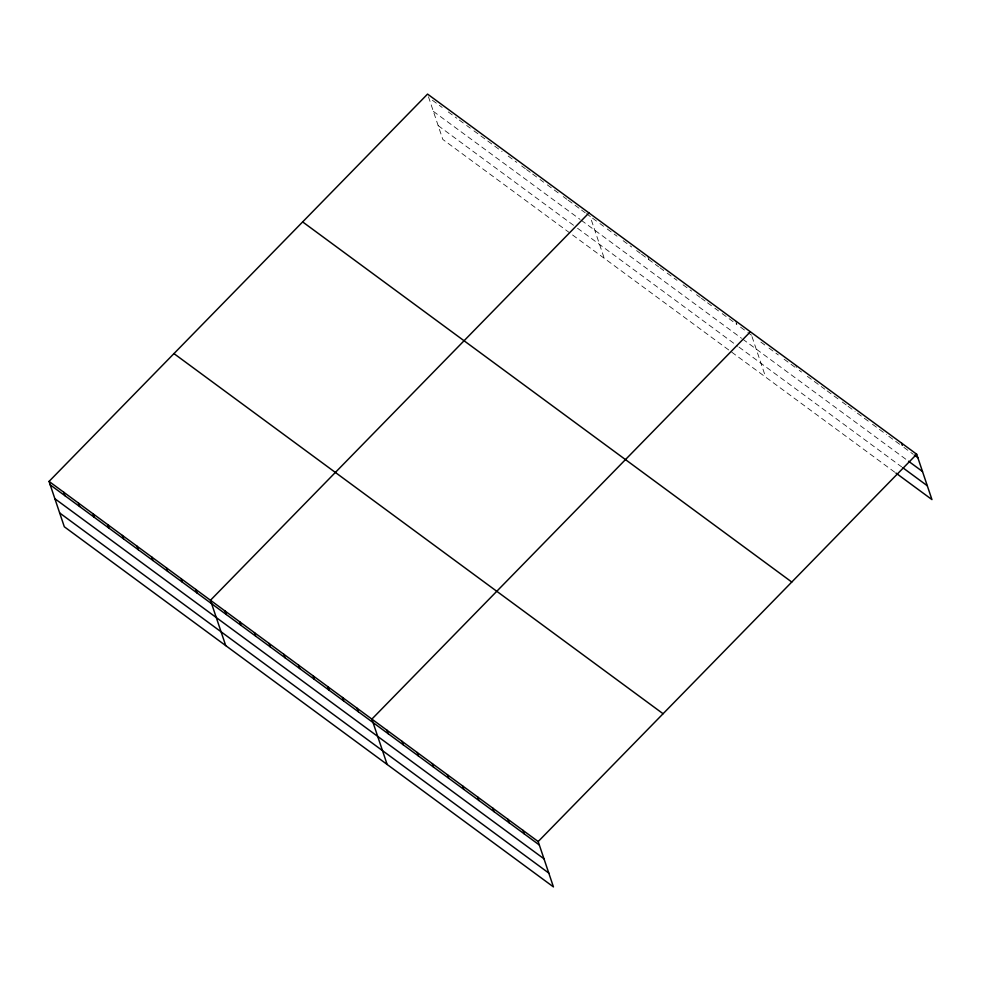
<?xml version="1.0" encoding="UTF-8"?>
<svg xmlns="http://www.w3.org/2000/svg" width="981" height="981" viewBox="0 0 981 981"><rect width="100%" height="100%" fill="white"/><g stroke="black" fill="none" stroke-linecap="round" stroke-linejoin="round"><path stroke-width="0.74" stroke-dasharray="4.91 3.68" d="M432.388 100.246L442.173 107.456M448.28 111.957L456.839 118.26M459.292 120.062L465.399 124.562M466.625 125.458L470.291 128.155M473.958 130.865L502.088 151.565M508.207 156.065L516.766 162.368M521.647 165.973L525.326 168.671M526.539 169.578L530.218 172.276M532.658 174.078L538.777 178.579M539.991 179.474L543.658 182.184M547.337 184.882L558.336 192.987M563.229 196.58L566.895 199.29M568.122 200.185L580.347 209.186M581.574 210.093L585.24 212.791M586.466 213.686L590.133 216.396L604.235 258.297M592.573 218.187L598.692 222.699M599.918 223.594L603.585 226.292M607.251 229.002L617.037 236.2M623.143 240.701L631.703 247.004M636.595 250.609L640.262 253.306M641.488 254.202L658.607 266.807M659.833 267.715L663.499 270.413L662.334 266.955M667.166 273.11L676.951 280.308M683.07 284.821L691.63 291.124M696.522 294.717L700.189 297.415M701.403 298.322L705.081 301.02M707.522 302.822L713.641 307.323M714.855 308.23L718.521 310.928M722.2 313.626L736.866 324.429L735.701 320.971M740.532 327.127L746.651 331.627M747.878 332.534L751.544 335.232M760.851 342.087L766.664 346.367M768.994 348.083L778.289 354.926M784.101 359.205L796.903 368.623L795.738 365.177M799.221 370.34L801.551 372.057M807.363 376.336L824.813 389.175M827.13 390.892L839.932 400.309M842.25 402.026L846.91 405.447M848.075 406.306L855.052 411.444M857.369 413.148L870.172 422.566M872.489 424.283L886.444 434.558M888.774 436.275L900.399 444.834M903.893 447.397L913.201 454.252M433.369 111.38L580.114 219.413M581.328 220.32L741.526 338.261M742.752 339.156L907.388 460.371M438.164 125.629L576.35 227.359M577.564 228.266L737.761 346.207M738.987 347.102L901.711 466.919M894.733 472.18L442.823 139.449L427.557 94.09M752.01 336.618L765.646 377.133M647.668 256.151L648.821 259.609"/><path stroke-width="1.47" d="M49.05 481.413L538.177 841.551L553.443 886.91L64.317 526.772L49.05 481.413L427.557 94.09L916.683 454.228L931.95 499.587L895.898 473.038M588.968 212.938L210.461 600.262L225.728 645.621M750.379 331.774L371.873 719.098L387.139 764.457M538.177 841.551L916.683 454.228M914.353 455.11L917.848 457.673M908.541 461.229L922.496 471.505M902.876 467.778L927.29 485.754M302.651 221.914L791.777 582.04M173.956 353.601L663.082 713.727M50.215 484.872L539.342 844.997M54.862 498.704L544.001 858.829M59.657 512.953L548.796 873.078M901.564 443.093L902.336 445.399M523.057 830.417L524.222 833.875M507.937 819.282L509.102 822.74M492.83 808.148L493.983 811.606M477.71 797.026L478.863 800.471M462.591 785.891L463.755 789.349M447.471 774.757L448.636 778.215M432.351 763.623L433.516 767.081M417.232 752.501L418.397 755.946M402.112 741.366L403.277 744.824M386.992 730.232L388.157 733.69M357.207 708.294L358.359 711.752M342.528 697.491L343.693 700.949M327.85 686.688L329.015 690.146M313.184 675.884L314.337 679.343M298.506 665.081L299.671 668.539M283.828 654.278L284.993 657.736M269.162 643.475L270.327 646.933M254.484 632.671L255.649 636.129M239.805 621.868L240.97 625.326M225.139 611.065L226.304 614.523M195.783 589.458L196.948 592.916M181.117 578.655L182.282 582.113M166.439 567.852L167.604 571.31M151.773 557.049L152.926 560.494M137.095 546.245L138.26 549.691M122.417 535.442L123.581 538.888M107.751 524.639L108.903 528.085M93.072 513.823L94.237 517.281M78.394 503.02L79.559 506.478M63.728 492.217L64.881 495.675"/></g></svg>
